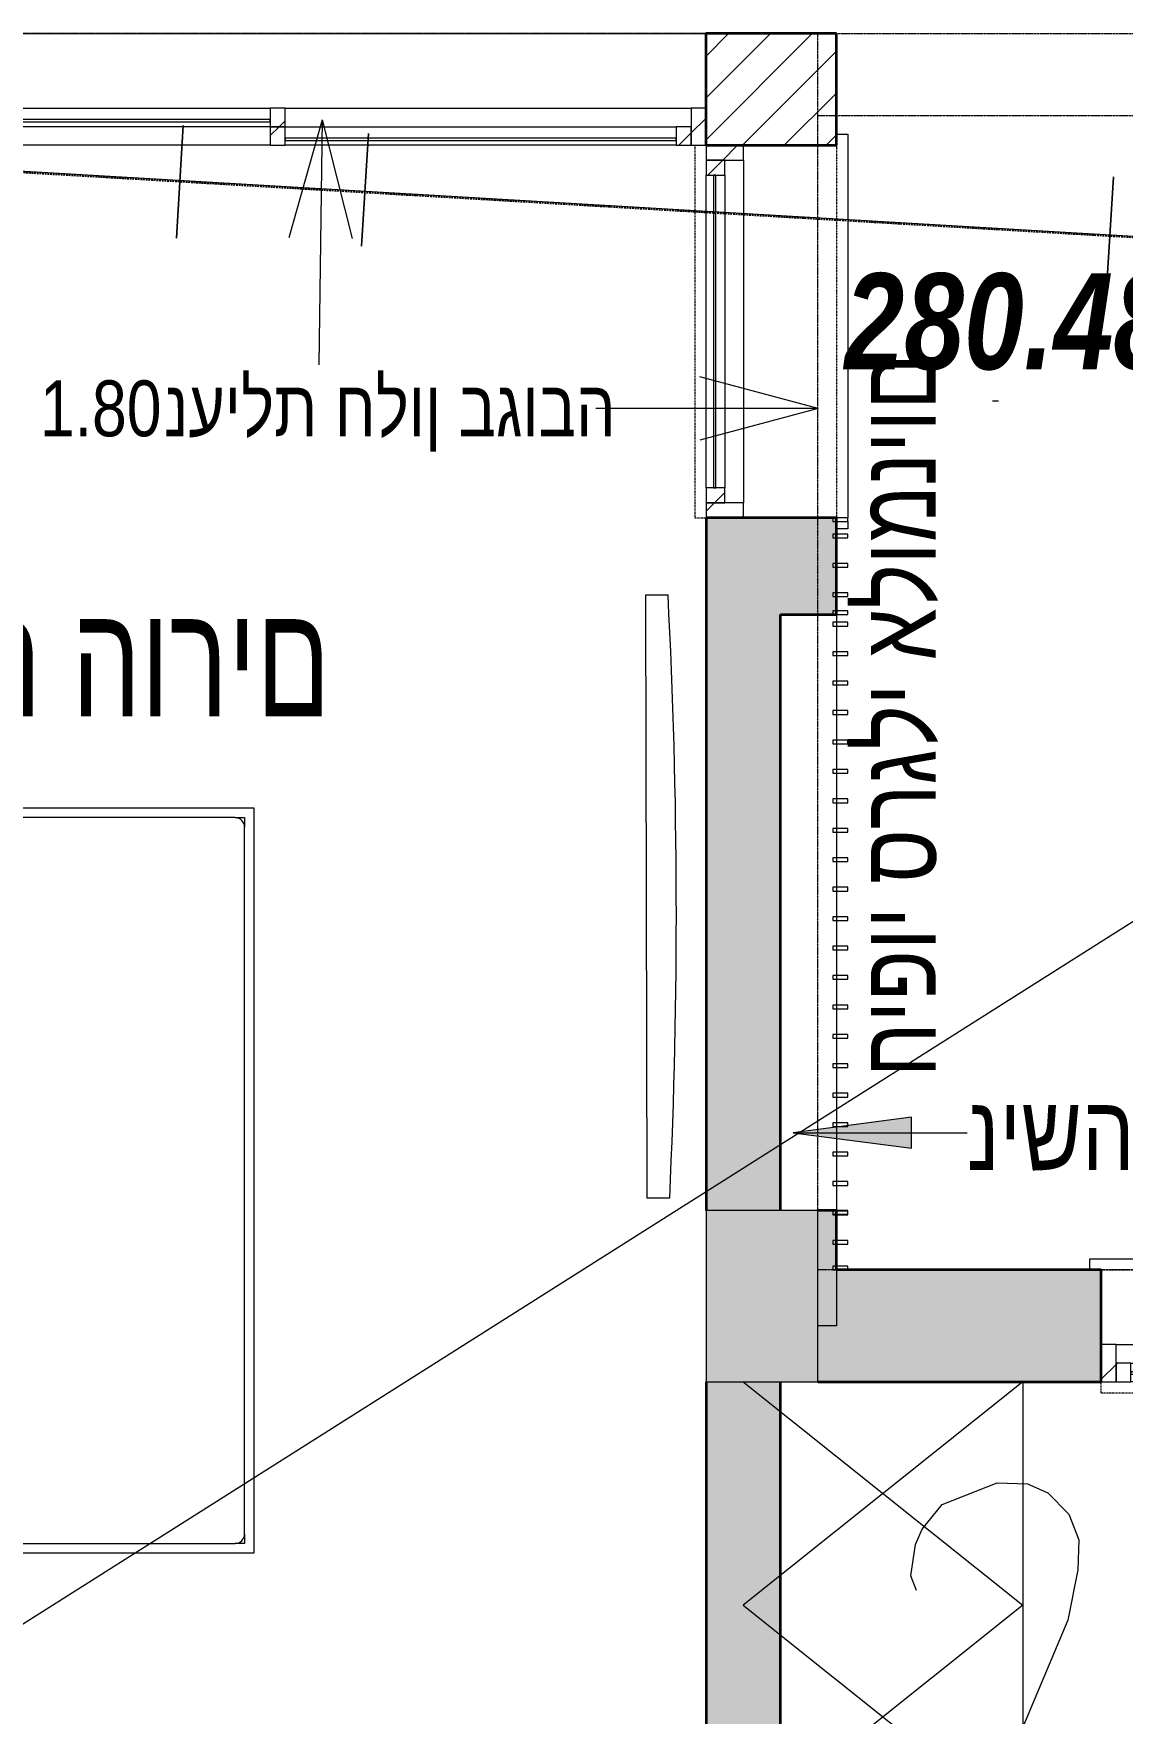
# Model space of a CAD drawing. Header units: centimetres. Extents: x 14435 to 32127, y -4289 to 2500.
# Drawn here: x 26321.8 to 26613.9, y -544.9 to -93.8 of the extents above; entities that cross this region are included whole.
import ezdxf

# ---------------------------------------------------------------- set-up
doc = ezdxf.new("R2010")
doc.units = ezdxf.units.CM
for name, pattern in [('Dash Tiny', [0.12, 0.06, -0.06]), ('Hidden', [0.714375, 0.47625, -0.238125]), ('Overhead', [0.396875, 0.238125, -0.15875])]:
    doc.linetypes.add(name, pattern=pattern)
for name, color, linetype, lineweight in [('A-DETL', 7, 'Continuous', 5), ('A-GLAZ', 7, 'Continuous', 13), ('A-GLAZ-CWMG', 7, 'Continuous', 5), ('A-WALL', 7, 'Continuous', 13), ('A-WALL-PATT', 7, 'Continuous', 35), ('G-ANNO-DIMS', 7, 'Continuous', 5), ('G-ANNO-TEXT', 7, 'Continuous', 5), ('I-FURN', 7, 'Continuous', 5), ('I-WALL', 7, 'Continuous', 13), ('S-COLS', 7, 'Continuous', 13)]:
    doc.layers.add(name, color=color, linetype=linetype, lineweight=lineweight)
for name, color, linetype, lineweight, true_color in [('PDF_0-BOUNDARY-BUILDING', 240, 'Continuous', 5, 0xff003f), ('PDF_C1603_0', 3, 'Continuous', 5, 0x00ff00), ('PDF_C1660_0_1', 3, 'Continuous', 5, 0x00ff00), ('PDF_M1509', 251, 'Continuous', 5, 0x656565), ('מפת מדידה_dwg', 8, 'Continuous', 5, 0x767676)]:
    doc.layers.add(name, color=color, linetype=linetype, lineweight=lineweight, true_color=true_color)
doc.styles.add('Arial_10', font='arial.ttf', dxfattribs={"width": 0.8, "height": 20})
doc.styles.add('Arial_11', font='arial.ttf', dxfattribs={"width": 0.8, "height": 15})
doc.styles.add('Arial_9', font='arial.ttf', dxfattribs={"width": 0.7, "height": 30})
doc.styles.add('Arial_B_I', font='arialbi.ttf', dxfattribs={"width": 0.8, "height": 25.793651})
pattern_1 = [(45, (-203.379, 1976.976), (-5.613014, 5.613014), [])]
pattern_2 = [(45, (97.621, 1644.976), (-5.613014, 5.613014), [])]
pattern_3 = [(135, (-1709.976, -34.879), (-5.613014, -5.613014), [])]

# ---------------------------------------------------------------- blocks, each defined once
blk = doc.blocks.new('מיטה זוגית _ שידות - מיטה 200-741335-קרקע פיתוח')
at = {"layer": 'I-FURN'}
for p, q in [((-106.08, 36.56), (-106.08, 80.26)), ((-71.08, 36.56), (-71.08, 80.26)), ((-66.08, 80.26), (-66.08, -128.44)), ((-63.54, 76.48), (-63.54, 79.02)), ((-63.54, 79.02), (-61, 79.02)), ((128.84, 79.02), (-61, 79.02)), ((128.84, 79.02), (131.38, 79.02)), ((131.38, 79.02), (131.38, 76.48)), ((133.92, -128.44), (133.92, 80.26)), ((138.92, 36.56), (138.92, 80.26)), ((173.92, 36.56), (173.92, 80.26)), ((-63.54, 76.48), (-63.54, -123.36)), ((131.38, -123.36), (131.38, 76.48)), ((27.57, 71.4), (-58.46, 71.4)), ((-58.46, 68.86), (-58.46, 71.4)), ((-58.46, 32.03), (-58.46, 68.86)), ((27.57, 71.4), (27.57, 68.86)), ((27.57, 68.86), (27.57, 32.03)), ((126.3, 71.4), (40.27, 71.4)), ((40.27, 68.86), (40.27, 71.4)), ((40.27, 32.03), (40.27, 68.86)), ((126.3, 71.4), (126.3, 68.86)), ((126.3, 68.86), (126.3, 32.03)), ((-71.08, 36.56), (-106.08, 36.56)), ((173.92, 36.56), (138.92, 36.56)), ((-58.46, 29.49), (-58.46, 32.03)), ((27.57, 32.03), (27.57, 29.49)), ((40.27, 29.49), (40.27, 32.03)), ((126.3, 32.03), (126.3, 29.49)), ((-58.46, 29.49), (27.57, 29.49)), ((40.27, 29.49), (126.3, 29.49)), ((-63.54, -125.9), (-63.54, -123.36)), ((-61, -125.9), (-63.54, -125.9)), ((-61, -125.9), (128.84, -125.9)), ((131.38, -125.9), (128.84, -125.9)), ((131.38, -123.36), (131.38, -125.9)), ((-66.08, -128.44), (133.92, -128.44))]:
    blk.add_line(p, q, dxfattribs=at)
for centre, start, end in [((-61, 76.48), 90, 180), ((128.84, 76.48), 360, 90), ((-61, -123.36), 180, 270), ((128.84, -123.36), 270, 360)]:
    blk.add_arc(centre, 2.54, start, end, dxfattribs=at)
blk = doc.blocks.new('חלון חד כנפי  _ גלילה - פינת אוכל_מטבח-910150-קרקע פיתוח')
at = {"layer": 'A-GLAZ', "lineweight": 5, "true_color": 0x008040}
h = blk.add_hatch(dxfattribs=at)
h.set_pattern_fill('FP_9', color=116, style=0, pattern_type=2)
h.set_pattern_definition(pattern_1)
h.paths.add_polyline_path([(80, -15), (80, -5), (76, -5), (76, -15)], flags=0)
h.paths.add_polyline_path([(-76, -15), (-76, -5), (-80, -5), (-80, -15)], flags=0)
h = blk.add_hatch(dxfattribs=at)
h.set_pattern_fill('FP_9', color=116, style=0, pattern_type=2)
h.set_pattern_definition(pattern_1)
h.paths.add_polyline_path([(76, -15), (76, -10), (72, -10), (72, -15)], flags=0)
h.paths.add_polyline_path([(-72, -15), (-72, -10), (-76, -10), (-76, -15)], flags=0)
at = {"layer": 'A-GLAZ'}
for p, q in [((-83, 15), (-83, 18)), ((-83, 18), (83, 18)), ((83, 18), (83, 15)), ((-76, -5), (-80, -5)), ((-76, -15), (-76, -5)), ((-76, -5), (76, -5)), ((80, -5), (76, -5)), ((76, -5), (76, -15)), ((-72, -10), (-76, -10)), ((-76, -10), (-76, -15)), ((-72, -15), (-72, -10)), ((-72, -10), (72, -10)), ((72, -12.4), (-72, -12.4)), ((-72, -12.4), (-72, -13)), ((-72, -13), (72, -13)), ((76, -10), (72, -10)), ((72, -10), (72, -15)), ((72, -13), (72, -12.4)), ((76, -15), (76, -10)), ((-80, -15), (-76, -15)), ((-76, -15), (-72, -15)), ((72, -15), (-72, -15)), ((72, -15), (76, -15)), ((76, -15), (80, -15))]:
    blk.add_line(p, q, dxfattribs=at)
at = {"layer": 'A-GLAZ', "linetype": 'Overhead'}
for p, q in [((-80, 15), (80, 15)), ((-80, -18), (-80, -15)), ((-80, -18), (80, -18)), ((80, -18), (80, -15))]:
    blk.add_line(p, q, dxfattribs=at)
blk = doc.blocks.new('ויטרינה דו כנפית _ גלילה - יחידת הוריםם 1-910490-קרקע פיתוח')
at = {"layer": 'A-GLAZ', "lineweight": 5, "true_color": 0x008040}
h = blk.add_hatch(dxfattribs=at)
h.set_pattern_fill('FP_10', color=116, style=0, pattern_type=2)
h.set_pattern_definition(pattern_2)
h.paths.add_polyline_path([(-115, -15), (-111, -15), (-111, -5), (-115, -5), (-115, -5.53)], flags=0)
h.paths.add_polyline_path([(114.9, -15), (114.9, -5), (111, -5), (111, -15)], flags=0)
h = blk.add_hatch(dxfattribs=at)
h.set_pattern_fill('FP_10', color=116, style=0, pattern_type=2)
h.set_pattern_definition(pattern_2)
h.paths.add_polyline_path([(-2, -10), (2, -10), (2, -5), (-2, -5), (-2, -8.7)], flags=0)
h.paths.add_polyline_path([(-111, -10), (-107, -10), (-107, -5), (-111, -5), (-111, -8.7)], flags=0)
h = blk.add_hatch(dxfattribs=at)
h.set_pattern_fill('FP_10', color=116, style=0, pattern_type=2)
h.set_pattern_definition(pattern_2)
h.paths.add_polyline_path([(107, -15), (111, -15), (111, -10), (107, -10), (107, -13.7)], flags=0)
h.paths.add_polyline_path([(2, -15), (2, -10), (-2, -10), (-2, -15)], flags=0)
at = {"layer": 'A-GLAZ'}
for p, q in [((-115, 15), (114.9, 15)), ((-111, -5), (-115, -5)), ((-111, -15), (-111, -5)), ((-107, -5), (-111, -5)), ((-111, -5), (-111, -10)), ((-107, -10), (-107, -5)), ((-107, -5), (-2, -5)), ((-2, -8.1), (-107, -8.1)), ((-107, -8.1), (-107, -8.7)), ((-107, -8.7), (-2, -8.7)), ((2, -5), (-2, -5)), ((-2, -5), (-2, -10)), ((-2, -8.7), (-2, -8.1)), ((2, -5), (111, -5)), ((2, -10), (2, -5)), ((114.9, -5), (111, -5)), ((111, -5), (111, -15)), ((-111, -10), (-107, -10)), ((-2, -10), (-107, -10)), ((2, -10), (-2, -10)), ((-2, -10), (-2, -15)), ((-2, -10), (2, -10)), ((2, -15), (2, -10)), ((2, -10), (107, -10)), ((107, -13.1), (2, -13.1)), ((2, -13.1), (2, -13.7)), ((111, -10), (107, -10)), ((107, -10), (107, -15)), ((107, -13.7), (107, -13.1)), ((111, -15), (111, -10)), ((-115, -15), (-111, -15)), ((-2, -15), (-111, -15)), ((-2, -15), (2, -15)), ((2, -13.7), (107, -13.7)), ((107, -15), (2, -15)), ((107, -15), (111, -15)), ((111, -15), (114.9, -15))]:
    blk.add_line(p, q, dxfattribs=at)
blk = doc.blocks.new('חלון חד כנפי  _ גלילה - יחידת הורים 2-1111972-קרקע פיתוח')
at = {"layer": 'A-GLAZ', "lineweight": 5, "true_color": 0x008040}
h = blk.add_hatch(dxfattribs=at)
h.set_pattern_fill('FP_11', color=116, style=0, pattern_type=2)
h.set_pattern_definition(pattern_3)
h.paths.add_polyline_path([(50, -17.5), (50, -7.5), (46, -7.5), (46, -17.5)], flags=0)
h.paths.add_polyline_path([(-46, -14.45), (-46, -7.5), (-50, -7.5), (-50, -17.5), (-46, -17.5), (-46, -14.66)], flags=0)
h = blk.add_hatch(dxfattribs=at)
h.set_pattern_fill('FP_11', color=116, style=0, pattern_type=2)
h.set_pattern_definition(pattern_3)
h.paths.add_polyline_path([(46, -16.5), (46, -12.5), (42, -12.5), (42, -17.5), (46, -17.5)], flags=0)
h.paths.add_polyline_path([(-42, -15.5), (-42, -12.5), (-46, -12.5), (-46, -17.5), (-42, -17.5), (-42, -16.5)], flags=0)
at = {"layer": 'A-GLAZ'}
for p, q in [((-53, 17.49), (-53, 20.5)), ((-53, 20.5), (50, 20.5)), ((51, 20.5), (53, 20.5)), ((53, 20.5), (53, 17.5)), ((-46, -7.5), (-50, -7.5)), ((-46, -17.5), (-46, -7.5)), ((-46, -7.5), (46, -7.5)), ((50, -7.5), (46, -7.5)), ((46, -7.5), (46, -17.5)), ((-42, -12.5), (-46, -12.5)), ((-46, -12.5), (-46, -17.5)), ((-42, -17.5), (-42, -12.5)), ((-42, -12.5), (42, -12.5)), ((46, -12.5), (42, -12.5)), ((42, -12.5), (42, -17.5)), ((46, -17.5), (46, -12.5)), ((-50, -17.5), (-46, -17.5)), ((-46, -17.5), (-42, -17.5)), ((42, -14.9), (-42, -14.9)), ((-42, -14.9), (-42, -15.5)), ((-42, -15.5), (42, -15.5)), ((42, -17.5), (-42, -17.5)), ((42, -15.5), (42, -14.9)), ((42, -17.5), (46, -17.5)), ((46, -17.5), (50, -17.5))]:
    blk.add_line(p, q, dxfattribs=at)
at = {"layer": 'A-GLAZ', "linetype": 'Overhead'}
for p, q in [((-50, 17.5), (50, 17.5)), ((-50, -20.5), (-50, -17.5)), ((50, -20.5), (50, -17.5)), ((-50, -20.5), (50, -20.5))]:
    blk.add_line(p, q, dxfattribs=at)
blk = doc.blocks.new('Rectangular Mullion - פרופיל מרובע 4_1-963519-קרקע פיתוח')
at = {"layer": 'A-GLAZ-CWMG', "lineweight": 13}
for p, q in [((-1, 2), (0, 2)), ((-1, -2), (-1, 2)), ((0, 2), (0, -2)), ((0, -2), (-1, -2))]:
    blk.add_line(p, q, dxfattribs=at)
blk = doc.blocks.new('Rectangular Mullion - פרופיל מרובע 4_1-V139-קרקע פיתוח')
at = {"layer": 'A-GLAZ-CWMG', "lineweight": 13}
for p, q in [((-0.5, 2), (0.5, 2)), ((-0.5, -2), (-0.5, 2)), ((0.5, 2), (0.5, -2)), ((0.5, -2), (-0.5, -2))]:
    blk.add_line(p, q, dxfattribs=at)
blk = doc.blocks.new('Rectangular Mullion - פרופיל מרובע 4_1-V140-קרקע פיתוח')
at = {"layer": 'A-GLAZ-CWMG', "lineweight": 13}
for p, q in [((-0.5, 2), (0.5, 2)), ((-0.5, -2), (-0.5, 2)), ((0.5, 2), (0.5, -2)), ((0.5, -2), (-0.5, -2))]:
    blk.add_line(p, q, dxfattribs=at)
blk = doc.blocks.new('Rectangular Mullion - פרופיל מרובע 4_1-V141-קרקע פיתוח')
at = {"layer": 'A-GLAZ-CWMG', "lineweight": 13}
for p, q in [((-0.5, 2), (0.5, 2)), ((-0.5, -2), (-0.5, 2)), ((0.5, 2), (0.5, -2)), ((0.5, -2), (-0.5, -2))]:
    blk.add_line(p, q, dxfattribs=at)
blk = doc.blocks.new('Rectangular Mullion - פרופיל מרובע 4_1-966302-קרקע פיתוח')
at = {"layer": 'A-GLAZ-CWMG'}
for p, q in [((-0.5, -2), (-0.5, 2)), ((-0.5, 2), (0.5, 2)), ((0.5, 2), (0.5, -2)), ((0.5, -2), (-0.5, -2))]:
    blk.add_line(p, q, dxfattribs=at)
blk = doc.blocks.new('Rectangular Mullion - פרופיל מרובע 4_1-V142-קרקע פיתוח')
at = {"layer": 'A-GLAZ-CWMG'}
for p, q in [((-0.5, -2), (-0.5, 2)), ((-0.5, 2), (0.5, 2)), ((0.5, 2), (0.5, -2)), ((0.5, -2), (-0.5, -2))]:
    blk.add_line(p, q, dxfattribs=at)
blk = doc.blocks.new('Rectangular Mullion - פרופיל מרובע 4_1-V143-קרקע פיתוח')
at = {"layer": 'A-GLAZ-CWMG'}
for p, q in [((-0.5, -2), (-0.5, 2)), ((-0.5, 2), (0.5, 2)), ((0.5, 2), (0.5, -2)), ((0.5, -2), (-0.5, -2))]:
    blk.add_line(p, q, dxfattribs=at)
blk = doc.blocks.new('Rectangular Mullion - פרופיל מרובע 4_1-V144-קרקע פיתוח')
at = {"layer": 'A-GLAZ-CWMG'}
for p, q in [((-0.5, -2), (-0.5, 2)), ((-0.5, 2), (0.5, 2)), ((0.5, 2), (0.5, -2)), ((0.5, -2), (-0.5, -2))]:
    blk.add_line(p, q, dxfattribs=at)
blk = doc.blocks.new('Rectangular Mullion - פרופיל מרובע 4_1-V145-קרקע פיתוח')
at = {"layer": 'A-GLAZ-CWMG'}
for p, q in [((-0.5, -2), (-0.5, 2)), ((-0.5, 2), (0.5, 2)), ((0.5, 2), (0.5, -2)), ((0.5, -2), (-0.5, -2))]:
    blk.add_line(p, q, dxfattribs=at)
blk = doc.blocks.new('Rectangular Mullion - פרופיל מרובע 4_1-V146-קרקע פיתוח')
at = {"layer": 'A-GLAZ-CWMG'}
for p, q in [((-0.5, -2), (-0.5, 2)), ((-0.5, 2), (0.5, 2)), ((0.5, 2), (0.5, -2)), ((0.5, -2), (-0.5, -2))]:
    blk.add_line(p, q, dxfattribs=at)
blk = doc.blocks.new('Rectangular Mullion - פרופיל מרובע 4_1-V147-קרקע פיתוח')
at = {"layer": 'A-GLAZ-CWMG'}
for p, q in [((-0.5, -2), (-0.5, 2)), ((-0.5, 2), (0.5, 2)), ((0.5, 2), (0.5, -2)), ((0.5, -2), (-0.5, -2))]:
    blk.add_line(p, q, dxfattribs=at)
blk = doc.blocks.new('Rectangular Mullion - פרופיל מרובע 4_1-V148-קרקע פיתוח')
at = {"layer": 'A-GLAZ-CWMG'}
for p, q in [((-0.5, -2), (-0.5, 2)), ((-0.5, 2), (0.5, 2)), ((0.5, 2), (0.5, -2)), ((0.5, -2), (-0.5, -2))]:
    blk.add_line(p, q, dxfattribs=at)
blk = doc.blocks.new('Rectangular Mullion - פרופיל מרובע 4_1-V149-קרקע פיתוח')
at = {"layer": 'A-GLAZ-CWMG'}
for p, q in [((-0.5, -2), (-0.5, 2)), ((-0.5, 2), (0.5, 2)), ((0.5, 2), (0.5, -2)), ((0.5, -2), (-0.5, -2))]:
    blk.add_line(p, q, dxfattribs=at)
blk = doc.blocks.new('Rectangular Mullion - פרופיל מרובע 4_1-V150-קרקע פיתוח')
at = {"layer": 'A-GLAZ-CWMG'}
for p, q in [((-0.5, -2), (-0.5, 2)), ((-0.5, 2), (0.5, 2)), ((0.5, 2), (0.5, -2)), ((0.5, -2), (-0.5, -2))]:
    blk.add_line(p, q, dxfattribs=at)
blk = doc.blocks.new('Rectangular Mullion - פרופיל מרובע 4_1-V151-קרקע פיתוח')
at = {"layer": 'A-GLAZ-CWMG'}
for p, q in [((-0.5, -2), (-0.5, 2)), ((-0.5, 2), (0.5, 2)), ((0.5, 2), (0.5, -2)), ((0.5, -2), (-0.5, -2))]:
    blk.add_line(p, q, dxfattribs=at)
blk = doc.blocks.new('Rectangular Mullion - פרופיל מרובע 4_1-V152-קרקע פיתוח')
at = {"layer": 'A-GLAZ-CWMG'}
for p, q in [((-0.5, -2), (-0.5, 2)), ((-0.5, 2), (0.5, 2)), ((0.5, 2), (0.5, -2)), ((0.5, -2), (-0.5, -2))]:
    blk.add_line(p, q, dxfattribs=at)
blk = doc.blocks.new('Rectangular Mullion - פרופיל מרובע 4_1-V153-קרקע פיתוח')
at = {"layer": 'A-GLAZ-CWMG'}
for p, q in [((-0.5, -2), (-0.5, 2)), ((-0.5, 2), (0.5, 2)), ((0.5, 2), (0.5, -2)), ((0.5, -2), (-0.5, -2))]:
    blk.add_line(p, q, dxfattribs=at)
blk = doc.blocks.new('Rectangular Mullion - פרופיל מרובע 4_1-V154-קרקע פיתוח')
at = {"layer": 'A-GLAZ-CWMG'}
for p, q in [((-0.5, -2), (-0.5, 2)), ((-0.5, 2), (0.5, 2)), ((0.5, 2), (0.5, -2)), ((0.5, -2), (-0.5, -2))]:
    blk.add_line(p, q, dxfattribs=at)
blk = doc.blocks.new('Rectangular Mullion - פרופיל מרובע 4_1-V155-קרקע פיתוח')
at = {"layer": 'A-GLAZ-CWMG'}
for p, q in [((-0.5, -2), (-0.5, 2)), ((-0.5, 2), (0.5, 2)), ((0.5, 2), (0.5, -2)), ((0.5, -2), (-0.5, -2))]:
    blk.add_line(p, q, dxfattribs=at)
blk = doc.blocks.new('Rectangular Mullion - פרופיל מרובע 4_1-V156-קרקע פיתוח')
at = {"layer": 'A-GLAZ-CWMG'}
for p, q in [((-0.5, -2), (-0.5, 2)), ((-0.5, 2), (0.5, 2)), ((0.5, 2), (0.5, -2)), ((0.5, -2), (-0.5, -2))]:
    blk.add_line(p, q, dxfattribs=at)
blk = doc.blocks.new('Rectangular Mullion - פרופיל מרובע 4_1-V157-קרקע פיתוח')
at = {"layer": 'A-GLAZ-CWMG'}
for p, q in [((-0.5, -2), (-0.5, 2)), ((-0.5, 2), (0.5, 2)), ((0.5, 2), (0.5, -2)), ((0.5, -2), (-0.5, -2))]:
    blk.add_line(p, q, dxfattribs=at)
blk = doc.blocks.new('Rectangular Mullion - פרופיל מרובע 4_1-V158-קרקע פיתוח')
at = {"layer": 'A-GLAZ-CWMG'}
for p, q in [((-0.5, -2), (-0.5, 2)), ((-0.5, 2), (0.5, 2)), ((0.5, 2), (0.5, -2)), ((0.5, -2), (-0.5, -2))]:
    blk.add_line(p, q, dxfattribs=at)
blk = doc.blocks.new('Rectangular Mullion - פרופיל מרובע 4_1-V159-קרקע פיתוח')
at = {"layer": 'A-GLAZ-CWMG'}
for p, q in [((-0.5, -2), (-0.5, 2)), ((-0.5, 2), (0.5, 2)), ((0.5, 2), (0.5, -2)), ((0.5, -2), (-0.5, -2))]:
    blk.add_line(p, q, dxfattribs=at)
blk = doc.blocks.new('Rectangular Mullion - פרופיל מרובע 4_1-V160-קרקע פיתוח')
at = {"layer": 'A-GLAZ-CWMG'}
for p, q in [((-0.5, -2), (-0.5, 2)), ((-0.5, 2), (0.5, 2)), ((0.5, 2), (0.5, -2)), ((0.5, -2), (-0.5, -2))]:
    blk.add_line(p, q, dxfattribs=at)
blk = doc.blocks.new('Rectangular Mullion - פרופיל מרובע 4_1-V161-קרקע פיתוח')
at = {"layer": 'A-GLAZ-CWMG', "lineweight": 13}
for p, q in [((-0.5, 2), (0.5, 2)), ((-0.5, -2), (-0.5, 2)), ((0.5, 2), (0.5, -2)), ((0.5, -2), (-0.5, -2))]:
    blk.add_line(p, q, dxfattribs=at)
blk = doc.blocks.new('Rectangular Mullion - פרופיל מרובע 4_1-V162-קרקע פיתוח')
at = {"layer": 'A-GLAZ-CWMG', "lineweight": 13}
for p, q in [((-0.5, 2), (0.5, 2)), ((-0.5, -2), (-0.5, 2)), ((0.5, 2), (0.5, -2)), ((0.5, -2), (-0.5, -2))]:
    blk.add_line(p, q, dxfattribs=at)
blk = doc.blocks.new('Rectangular Mullion - פרופיל מרובע 4_1-961326-קרקע פיתוח')
at = {"layer": 'A-GLAZ-CWMG', "lineweight": 13}
for p, q in [((0, 2), (-1, 2)), ((-1, 2), (-1, -2)), ((0, -2), (0, 2)), ((-1, -2), (0, -2))]:
    blk.add_line(p, q, dxfattribs=at)
blk = doc.blocks.new('Rectangular Mullion - פרופיל מרובע 4_1-966307-קרקע פיתוח')
at = {"layer": 'A-GLAZ-CWMG', "lineweight": 13}
for p, q in [((0, 2), (-1, 2)), ((-1, 2), (-1, -2)), ((0, -2), (0, 2)), ((-1, -2), (0, -2))]:
    blk.add_line(p, q, dxfattribs=at)
blk = doc.blocks.new('Rectangular Mullion - פרופיל מרובע 4_1-966308-קרקע פיתוח')
at = {"layer": 'A-GLAZ-CWMG', "lineweight": 13}
for p, q in [((-1, 2), (0, 2)), ((-1, -2), (-1, 2)), ((0, 2), (0, -2)), ((0, -2), (-1, -2))]:
    blk.add_line(p, q, dxfattribs=at)
blk = doc.blocks.new('מפת מדידה_dwg-896485-קרקע פיתוח')
at = {"layer": 'PDF_0-BOUNDARY-BUILDING', "color": 231, "true_color": 0xffaabf, "flags": 128}
for points in [[(31525.87, 25102.18), (31538.57, 25129.69)], [(31571.37, 25082.07), (31584.07, 25109.58)], [(31753.37, 24998.48), (31766.07, 25025.99)]]:
    blk.add_lwpolyline(points, close=True, dxfattribs=at)
at = {"layer": 'PDF_C1603_0', "color": 81, "lineweight": 13, "true_color": 0xaaffaa, "flags": 128}
blk.add_lwpolyline([(31578.78, 24691.61), (31578.78, 24695.84), (31583.01, 24703.25), (31586.18, 24706.42), (31593.59, 24710.66), (31609.46, 24710.66), (31616.87, 24707.48), (31621.1, 24703.25), (31624.28, 24695.84), (31624.28, 24688.44), (31621.1, 24681.03), (31613.7, 24669.39), (31575.6, 24630.24), (31629.57, 24631.29)], dxfattribs=at)
at = {"layer": 'PDF_C1660_0_1', "color": 9, "lineweight": 13, "true_color": 0xe1aab7, "flags": 128}
blk.add_lwpolyline([(31975.06, 24912.77), (32581.2, 24734.11), (32150.39, 23274.85), (31652.01, 23486.75), (31211.2, 23679.28), (30771.44, 23876.01), (30636.11, 23938.15), (31134.72, 25299.11), (31975.07, 24912.79)], dxfattribs=at)
at = {"layer": 'PDF_M1509', "color": 9, "lineweight": 13, "true_color": 0xcbcbcb, "flags": 128}
blk.add_lwpolyline([(29602.82, 24489.48), (30739.66, 24651.4), (31822.15, 24861.97)], dxfattribs=at)
blk = doc.blocks.new('pituah')
at = {"layer": 'A-WALL-PATT', "lineweight": 13, "true_color": 0x636466}
h = blk.add_hatch(color=251, dxfattribs=at)
h.paths.add_polyline_path([(59352.72, -12628.27), (59367.64, -12628.27), (59367.64, -12545.55), (59346.76, -12545.55), (59346.76, -12628.27), (59351.78, -12628.27)], flags=0)
h.paths.add_polyline_path([(58657.74, -12627.62), (58668.74, -12627.62), (58668.74, -12580.05), (58646.74, -12580.05), (58646.74, -12627.62)], flags=0)
h.paths.add_polyline_path([(59913.83, -12487.06), (59924.36, -12487.06), (59924.36, -12465.77), (59884.36, -12465.77), (59884.36, -12487.06), (59912.08, -12487.06)], flags=0)
h.paths.add_polyline_path([(60225.49, -12336.77), (60255.33, -12336.77), (60255.33, -12296.77), (60225.49, -12296.77), (60225.49, -12314.77)], flags=0)
h.paths.add_polyline_path([(59902.83, -12336.77), (59942.83, -12336.77), (59942.83, -12314.77), (59902.83, -12314.77), (59902.83, -12324.77)], flags=0)
h.paths.add_polyline_path([(58711.76, -12112.7), (58714.27, -12112.7), (58714.27, -12090.7), (58646.74, -12090.7), (58646.74, -12112.7), (58668.74, -12112.7)], flags=0)
h.paths.add_polyline_path([(58649.61, -11754.78), (58649.61, -11714.78), (58627.61, -11714.78), (58627.61, -11754.78)], flags=0)
h.paths.add_polyline_path([(60225.49, -11563.17), (60255.49, -11563.17), (60255.49, -11510.78), (60225.49, -11510.78), (60225.49, -11540.78)], flags=0)
h.paths.add_polyline_path([(59532.71, -11540.78), (59620.54, -11540.78), (59620.54, -11510.78), (59532.71, -11510.78), (59532.71, -11539.78)], flags=0)
h.paths.add_polyline_path([(59254.45, -11540.78), (59254.45, -11494.78), (59224.45, -11494.78), (59224.45, -11540.78), (59249.39, -11540.78)], flags=0)
h.paths.add_polyline_path([(58637.96, -11221.15), (58646.76, -11221.15), (58646.76, -11180.78), (58626.76, -11180.78), (58626.76, -11221.15), (58627.61, -11221.15)], flags=0)
h = blk.add_hatch(color=251, dxfattribs=at)
h.paths.add_polyline_path([(59254.45, -11525.78), (59259.45, -11525.67), (59259.45, -11494.78), (59254.45, -11494.78), (59254.45, -11525.7)], flags=0)
h.paths.add_polyline_path([(59244.45, -11494.78), (59244.45, -11334.78), (59259.45, -11334.78), (59259.45, -11308.78), (59224.45, -11308.78), (59224.45, -11494.78), (59241.95, -11494.78)], flags=0)
at = {"layer": 'A-WALL-PATT', "lineweight": 13, "true_color": 0xc7c8ca}
h = blk.add_hatch(color=9, dxfattribs=at)
h.paths.add_polyline_path([(60145.17, -11540.78), (60225.49, -11540.78), (60225.49, -11510.78), (60144.49, -11510.78), (60144.49, -11540.78)], flags=0)
h.paths.add_polyline_path([(59620.54, -11540.78), (59644.49, -11540.78), (59644.49, -11510.78), (59620.54, -11510.78), (59620.54, -11539.78)], flags=0)
h.paths.add_polyline_path([(59532.71, -11540.78), (59532.71, -11510.78), (59490.45, -11510.78), (59490.48, -11540.78), (59490.68, -11540.78)], flags=0)
h.paths.add_polyline_path([(59327.45, -11540.78), (59330.45, -11540.78), (59330.45, -11510.78), (59259.45, -11510.78), (59259.45, -11525.78), (59254.45, -11525.78), (59254.45, -11540.78)], flags=0)
at = {"layer": 'A-WALL-PATT', "lineweight": 13, "true_color": 0x636466}
blk.add_hatch(color=251, dxfattribs=at).paths.add_polyline_path([(59244.45, -12112.66), (59244.45, -11826.25), (59244.36, -11826.25), (59244.18, -11735.45), (59244.45, -11735.45), (59244.45, -11540.78), (59224.45, -11540.78), (59224.45, -12112.66), (59227.28, -12112.66)], flags=0)
at = {"layer": 'G-ANNO-TEXT'}
blk.add_hatch(color=256, dxfattribs=at).paths.add_polyline_path([(59247.83, -11473.94), (59279.58, -11478.12), (59279.58, -11469.76)], flags=0)
at = {"layer": 'S-COLS', "lineweight": 5, "true_color": 0x008040}
h = blk.add_hatch(dxfattribs=at)
h.set_pattern_fill('FP_41', color=116, style=0, pattern_type=2)
h.set_pattern_definition([(45, (59207.066, -9548.803), (-5.613014, 5.613014), [])])
h.paths.add_polyline_path([(59231.79, -11208.78), (59259.35, -11208.78), (59259.35, -11178.78), (59224.35, -11178.78), (59224.35, -11208.78), (59227.28, -11208.78)], flags=0)
at = {"layer": 'A-DETL', "linetype": 'Dash Tiny'}
for p, q in [((59254.45, -11178.78), (58627.61, -11178.78)), ((59254.45, -11178.78), (60255.49, -11178.78)), ((59254.45, -11510.78), (59254.45, -11178.78)), ((59254.45, -11200.78), (59540.7, -11200.78)), ((60255.49, -11510.78), (59254.45, -11510.78))]:
    blk.add_line(p, q, dxfattribs=at)
at = {"layer": 'A-DETL', "color": 1, "linetype": 'Hidden', "lineweight": 25, "true_color": 0xff0000}
blk.add_line((59569.5, -11247.02), (58646.27, -11193), dxfattribs=at)
at = {"layer": 'A-DETL'}
for p, q in [((59208.23, -11329.53), (59214.23, -11329.52)), ((59208.23, -11331.53), (59208.23, -11329.53)), ((59208.66, -11489.53), (59208.23, -11331.53)), ((59208.66, -11491.53), (59208.66, -11489.53)), ((59214.66, -11491.52), (59208.66, -11491.53)), ((59224.45, -11494.78), (59224.45, -11540.78)), ((59254.45, -11494.78), (59224.45, -11494.78)), ((59254.45, -11540.78), (59254.45, -11494.78)), ((59224.45, -11540.78), (59254.45, -11540.78)), ((59309.45, -11540.78), (59234.36, -11600.78)), ((59234.36, -11540.78), (59309.45, -11600.78)), ((59309.45, -11540.78), (59309.45, -12102.76)), ((59309.45, -11600.78), (59234.36, -11660.78)), ((59234.36, -11600.78), (59309.45, -11660.78))]:
    blk.add_line(p, q, dxfattribs=at)
blk.add_arc((57576.99, -11414.92), 1639.47, 357.32211, 2.98596, dxfattribs=at)
at = {"layer": 'A-WALL', "lineweight": 35}
for p, q in [((59259.45, -11178.78), (59259.35, -11178.78)), ((59259.45, -11208.78), (59259.45, -11178.78)), ((59259.35, -11208.78), (59259.45, -11208.78)), ((59259.45, -11308.78), (59224.45, -11308.78)), ((59224.45, -11308.78), (59224.45, -11494.78)), ((59259.45, -11334.78), (59259.45, -11308.78)), ((59244.45, -11494.78), (59244.45, -11334.78)), ((59244.45, -11334.78), (59259.45, -11334.78)), ((59259.45, -11494.78), (59254.45, -11494.78)), ((59259.45, -11510.78), (59259.45, -11494.78)), ((59224.45, -11540.78), (59224.45, -11732.54)), ((59244.45, -11735.45), (59244.45, -11540.78))]:
    blk.add_line(p, q, dxfattribs=at)
at = {"layer": 'A-WALL'}
for p, q in [((59259.35, -11178.78), (59259.35, -11208.78)), ((59259.45, -11334.78), (59259.45, -11494.78)), ((59259.45, -11510.78), (59259.45, -11525.78)), ((59259.45, -11525.78), (59254.45, -11525.78))]:
    blk.add_line(p, q, dxfattribs=at)
at = {"layer": 'G-ANNO-DIMS'}
blk.add_line((59301.33, -11277.43), (59302.92, -11277.43), dxfattribs=at)
at = {"layer": 'G-ANNO-TEXT'}
for p, q in [((59121.42, -11201.97), (59112.49, -11233.6)), ((59121.42, -11201.97), (59120.55, -11267.73)), ((59121.42, -11201.97), (59129.51, -11233.83)), ((59254.54, -11279.41), (59222.79, -11270.91)), ((59195.43, -11279.41), (59194.9, -11279.41)), ((59254.54, -11279.41), (59195.43, -11279.41)), ((59254.54, -11279.41), (59222.79, -11287.92)), ((59279.58, -11469.76), (59247.83, -11473.94)), ((59279.58, -11478.12), (59279.58, -11469.76)), ((59247.83, -11473.94), (59279.58, -11478.12)), ((59247.83, -11473.94), (59291.31, -11473.94)), ((59291.31, -11473.94), (59294.49, -11473.94))]:
    blk.add_line(p, q, dxfattribs=at)
at = {"layer": 'I-WALL'}
blk.add_line((58994.45, -11178.78), (59224.35, -11178.78), dxfattribs=at)
at = {"layer": 'I-WALL', "lineweight": 35}
for p, q in [((59330.45, -11510.78), (59259.45, -11510.78)), ((59330.45, -11540.78), (59330.45, -11510.78)), ((59254.45, -11540.78), (59330.45, -11540.78))]:
    blk.add_line(p, q, dxfattribs=at)
at = {"layer": 'S-COLS', "lineweight": 35}
for p, q in [((59259.35, -11178.78), (59224.35, -11178.78)), ((59224.35, -11178.78), (59224.35, -11208.78)), ((59224.35, -11208.78), (59259.35, -11208.78))]:
    blk.add_line(p, q, dxfattribs=at)
at = {"layer": 'S-COLS'}
blk.add_line((59259.35, -11208.78), (59259.35, -11178.78), dxfattribs=at)
at = {"layer": 'A-GLAZ'}
for name, p in [('ויטרינה דו כנפית _ גלילה - יחידת הוריםם 1-910490-קרקע פיתוח', (59109.45, -11193.78)), ('חלון חד כנפי  _ גלילה - פינת אוכל_מטבח-910150-קרקע פיתוח', (59410.45, -11525.78))]:
    blk.add_blockref(name, p, dxfattribs=at)
at = {"layer": 'A-GLAZ', "rotation": 269.9999999999999}
blk.add_blockref('חלון חד כנפי  _ גלילה - יחידת הורים 2-1111972-קרקע פיתוח', (59241.95, -11258.78), dxfattribs=at)
at = {"layer": 'A-GLAZ-CWMG', "rotation": 89.99999999999991}
for name, p in [('Rectangular Mullion - פרופיל מרובע 4_1-961326-קרקע פיתוח', (59260.45, -11308.78)), ('Rectangular Mullion - פרופיל מרובע 4_1-966307-קרקע פיתוח', (59260.45, -11494.78))]:
    blk.add_blockref(name, p, dxfattribs=at)
at = {"layer": 'A-GLAZ-CWMG', "extrusion": (0, 0, -1), "rotation": 270.0000000000001}
for name, p in [('Rectangular Mullion - פרופיל מרובע 4_1-V139-קרקע פיתוח', (-59260.45, -11313.66)), ('Rectangular Mullion - פרופיל מרובע 4_1-V140-קרקע פיתוח', (-59260.45, -11321.56)), ('Rectangular Mullion - פרופיל מרובע 4_1-V141-קרקע פיתוח', (-59260.45, -11329.47)), ('Rectangular Mullion - פרופיל מרובע 4_1-966308-קרקע פיתוח', (-59260.45, -11334.78)), ('Rectangular Mullion - פרופיל מרובע 4_1-966302-קרקע פיתוח', (-59260.45, -11337.37)), ('Rectangular Mullion - פרופיל מרובע 4_1-V142-קרקע פיתוח', (-59260.45, -11345.28)), ('Rectangular Mullion - פרופיל מרובע 4_1-V143-קרקע פיתוח', (-59260.45, -11353.18)), ('Rectangular Mullion - פרופיל מרובע 4_1-V144-קרקע פיתוח', (-59260.45, -11361.09)), ('Rectangular Mullion - פרופיל מרובע 4_1-V145-קרקע פיתוח', (-59260.45, -11368.99)), ('Rectangular Mullion - פרופיל מרובע 4_1-V146-קרקע פיתוח', (-59260.45, -11376.9)), ('Rectangular Mullion - פרופיל מרובע 4_1-V147-קרקע פיתוח', (-59260.45, -11384.8)), ('Rectangular Mullion - פרופיל מרובע 4_1-V148-קרקע פיתוח', (-59260.45, -11392.71)), ('Rectangular Mullion - פרופיל מרובע 4_1-V149-קרקע פיתוח', (-59260.45, -11400.61)), ('Rectangular Mullion - פרופיל מרובע 4_1-V150-קרקע פיתוח', (-59260.45, -11408.52)), ('Rectangular Mullion - פרופיל מרובע 4_1-V151-קרקע פיתוח', (-59260.45, -11416.42)), ('Rectangular Mullion - פרופיל מרובע 4_1-V152-קרקע פיתוח', (-59260.45, -11424.33)), ('Rectangular Mullion - פרופיל מרובע 4_1-V153-קרקע פיתוח', (-59260.45, -11432.23)), ('Rectangular Mullion - פרופיל מרובע 4_1-V154-קרקע פיתוח', (-59260.45, -11440.14)), ('Rectangular Mullion - פרופיל מרובע 4_1-V155-קרקע פיתוח', (-59260.45, -11448.04)), ('Rectangular Mullion - פרופיל מרובע 4_1-V156-קרקע פיתוח', (-59260.45, -11455.95)), ('Rectangular Mullion - פרופיל מרובע 4_1-V157-קרקע פיתוח', (-59260.45, -11463.85)), ('Rectangular Mullion - פרופיל מרובע 4_1-V158-קרקע פיתוח', (-59260.45, -11471.76)), ('Rectangular Mullion - פרופיל מרובע 4_1-V159-קרקע פיתוח', (-59260.45, -11479.66)), ('Rectangular Mullion - פרופיל מרובע 4_1-V160-קרקע פיתוח', (-59260.45, -11487.56)), ('Rectangular Mullion - פרופיל מרובע 4_1-V161-קרקע פיתוח', (-59260.45, -11495.47)), ('Rectangular Mullion - פרופיל מרובע 4_1-V162-קרקע פיתוח', (-59260.45, -11503.37)), ('Rectangular Mullion - פרופיל מרובע 4_1-963519-קרקע פיתוח', (-59260.45, -11510.78))]:
    blk.add_blockref(name, p, dxfattribs=at)
at = {"layer": 'I-FURN', "rotation": 90.00013687128848}
blk.add_blockref('מיטה זוגית _ שידות - מיטה 200-741335-קרקע פיתוח', (58974.7, -11520.69), dxfattribs=at)
at = {"layer": 'מפת מדידה_dwg', "color": 31, "true_color": 0xffbfaa, "rotation": 21.33280097992486}
blk.add_blockref('מפת מדידה_dwg-896485-קרקע פיתוח', (38848.27, -46084.56), dxfattribs=at)
at = {"layer": 'G-ANNO-DIMS', "insert": (59261.6, -11243.13), "char_height": 25.794, "width": 99.1684, "attachment_point": 1, "line_spacing_factor": 0.941778, "style": 'Arial_B_I'}
blk.add_mtext('280.48', dxfattribs=at)
at = {"layer": 'G-ANNO-TEXT', "insert": (59266.08, -11459.02), "char_height": 20, "width": 217.4177, "attachment_point": 1, "rotation": 90, "style": 'Arial_10'}
blk.add_mtext('חיפוי סרגלי אלומניום', dxfattribs=at)
at = {"layer": 'G-ANNO-TEXT', "attachment_point": 1}
for s, insert, char_height, width, style in [('1.80', (59045.67, -11271.91), 15, 40.4051, 'Arial_11'), ('נעילת חלון בגובה ', (59079.01, -11271.91), 15, 140.4556, 'Arial_11'), ('יחידת הורים', (58975.04, -11332.13), 30, 170.5991, 'Arial_9'), ('נישה לטלויזיה חיצונית', (59294.49, -11463.94), 20, 232.1687, 'Arial_10')]:
    blk.add_mtext(s, dxfattribs=dict(at, insert=insert, char_height=char_height, width=width, style=style))

msp = doc.modelspace()

# ---------------------------------------------------------------- block references
msp.add_blockref('pituah', (-32722.21, 11084.93))

# ---------------------------------------------------------------- next in the draw order: texts
at = {"layer": 'G-ANNO-TEXT', "insert": (26543.87, -194.7), "char_height": 20, "width": 4.4895, "attachment_point": 1, "rotation": 90, "style": 'Arial_10'}
msp.add_mtext('\\fArial|b0|i0|c177|p34|;\\W.8; ', dxfattribs=at)

doc.saveas('drawing.dxf')
